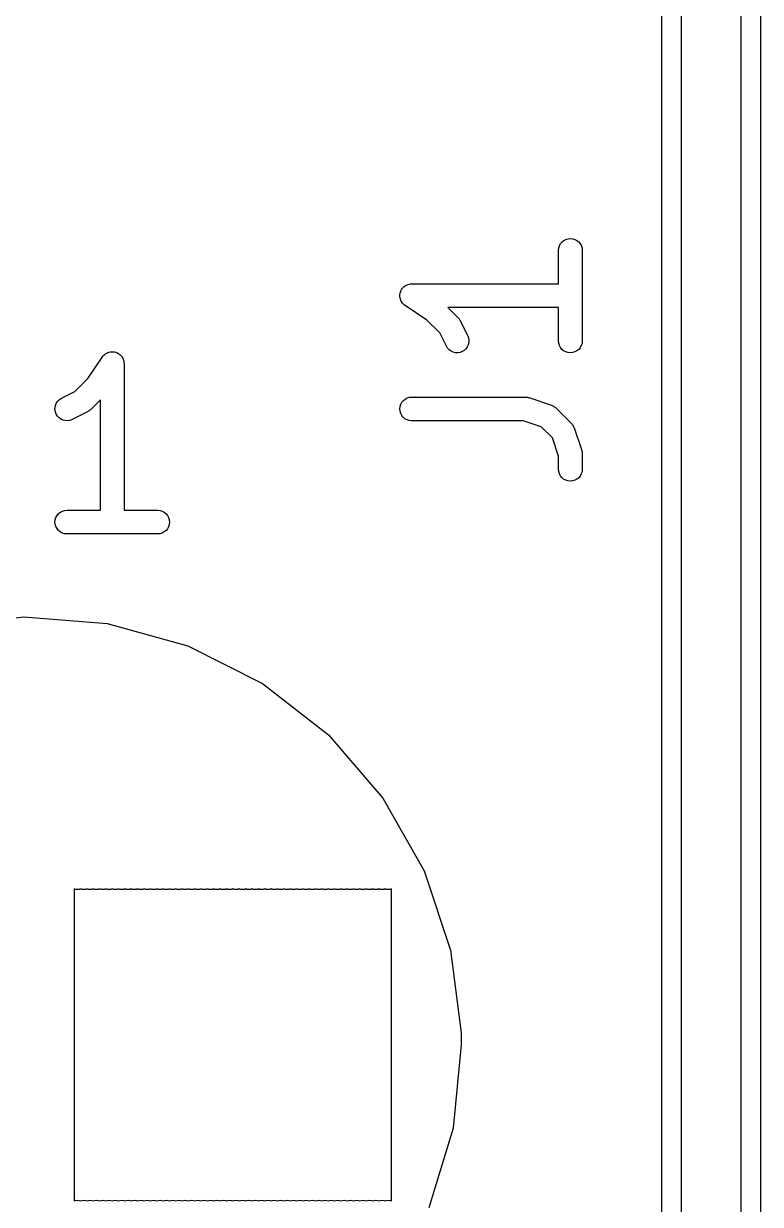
# Model space of a CAD drawing. Extents: x 107.4 to 137.1, y -83.6 to -60.4.
# Drawn here: x 125.65 to 130.29, y -77.21 to -69.76 of the extents above; entities that cross this region are included whole.
import ezdxf

# ---------------------------------------------------------------- set-up
doc = ezdxf.new("R2010")
doc.units = 0
doc.header["$MEASUREMENT"] = 0
doc.layers.add('BLACK', color=7, linetype='CONTINUOUS')

msp = doc.modelspace()

# ---------------------------------------------------------------- linework, layer by layer
at = {"layer": 'BLACK', "linetype": 'CONTINUOUS'}
for p, q in [((129.675, -83.212), (129.675, -60.4979)), ((129.795, -60.555), (129.795, -83.155)), ((130.175, -82.7121), (130.175, -60.998)), ((130.295, -61.055), (130.295, -82.655)), ((129.045, -71.1347), (129.056, -71.1256)), ((129.056, -71.1256), (129.069, -71.1188)), ((129.069, -71.1188), (129.083, -71.1147)), ((129.083, -71.1147), (129.098, -71.1133)), ((129.098, -71.1133), (129.112, -71.1149)), ((129.112, -71.1149), (129.126, -71.1192)), ((129.126, -71.1192), (129.139, -71.1262)), ((129.139, -71.1262), (129.151, -71.1355)), ((129.022, -71.1873), (129.024, -71.1727)), ((129.022, -71.1883), (129.022, -71.1873)), ((129.022, -71.399), (129.022, -71.1883)), ((129.024, -71.1727), (129.028, -71.1588)), ((129.028, -71.1588), (129.035, -71.146)), ((129.035, -71.146), (129.045, -71.1347)), ((129.151, -71.1355), (129.16, -71.1468)), ((129.16, -71.1468), (129.167, -71.1598)), ((129.167, -71.1598), (129.171, -71.1738)), ((129.171, -71.1738), (129.172, -71.1883)), ((129.172, -71.1883), (129.172, -71.7598)), ((128.035, -71.432), (128.04, -71.4264)), ((128.04, -71.4264), (128.045, -71.4208)), ((128.045, -71.4207), (128.05, -71.416)), ((128.045, -71.4208), (128.045, -71.4207)), ((128.045, -71.4208), (128.045, -71.4208)), ((128.05, -71.416), (128.056, -71.4116)), ((128.056, -71.4115), (128.063, -71.408)), ((128.056, -71.4116), (128.056, -71.4115)), ((128.056, -71.4116), (128.056, -71.4116)), ((128.063, -71.408), (128.069, -71.4047)), ((128.069, -71.4047), (128.076, -71.4026)), ((128.069, -71.4047), (128.069, -71.4047)), ((128.069, -71.4047), (128.069, -71.4047)), ((128.076, -71.4026), (128.083, -71.4005)), ((128.083, -71.4005), (128.09, -71.3997)), ((128.083, -71.4005), (128.083, -71.4005)), ((128.083, -71.4005), (128.083, -71.4005)), ((128.09, -71.3997), (128.097, -71.399)), ((128.097, -71.399), (129.022, -71.399)), ((128.022, -71.4734), (128.023, -71.4663)), ((128.022, -71.4735), (128.022, -71.4734)), ((128.023, -71.4811), (128.022, -71.4735)), ((128.022, -71.4735), (128.022, -71.4735)), ((128.023, -71.4663), (128.024, -71.459)), ((128.024, -71.488), (128.023, -71.4811)), ((128.024, -71.4588), (128.026, -71.4518)), ((128.024, -71.4589), (128.024, -71.4588)), ((128.024, -71.459), (128.024, -71.4589)), ((128.024, -71.4881), (128.024, -71.488)), ((128.024, -71.488), (128.024, -71.488)), ((128.026, -71.4953), (128.024, -71.4881)), ((128.026, -71.4518), (128.028, -71.445)), ((128.028, -71.502), (128.026, -71.4953)), ((128.028, -71.4449), (128.032, -71.4383)), ((128.028, -71.445), (128.028, -71.4449)), ((128.028, -71.4449), (128.028, -71.4449)), ((128.028, -71.5021), (128.028, -71.502)), ((128.031, -71.5083), (128.028, -71.5021)), ((128.028, -71.5021), (128.028, -71.5021)), ((128.032, -71.4383), (128.035, -71.4321)), ((128.035, -71.4321), (128.035, -71.432)), ((128.035, -71.4321), (128.035, -71.4321)), ((128.035, -71.515), (128.031, -71.5083)), ((128.035, -71.5151), (128.035, -71.515)), ((128.039, -71.5208), (128.035, -71.5151)), ((128.035, -71.5151), (128.035, -71.5151)), ((128.044, -71.5264), (128.039, -71.5208)), ((128.044, -71.5265), (128.044, -71.5264)), ((128.049, -71.5312), (128.044, -71.5265)), ((128.044, -71.5265), (128.044, -71.5265)), ((128.055, -71.5359), (128.049, -71.5312)), ((128.056, -71.5365), (128.055, -71.5359)), ((128.055, -71.5359), (128.055, -71.5359)), ((128.055, -71.5359), (128.055, -71.5359)), ((128.055, -71.5359), (128.055, -71.5359)), ((128.192, -71.6276), (128.056, -71.5365)), ((129.022, -71.549), (128.326, -71.549)), ((128.326, -71.549), (128.389, -71.6115)), ((129.022, -71.7598), (129.022, -71.549)), ((128.274, -71.709), (128.192, -71.6276)), ((128.389, -71.6115), (128.389, -71.6122)), ((128.389, -71.6122), (128.392, -71.6155)), ((128.392, -71.6155), (128.395, -71.6186)), ((128.395, -71.6186), (128.396, -71.6212)), ((128.396, -71.6212), (128.398, -71.6237)), ((128.398, -71.6237), (128.4, -71.6274)), ((128.4, -71.6274), (128.403, -71.631)), ((128.403, -71.631), (128.45, -71.7262)), ((128.316, -71.7933), (128.274, -71.709)), ((128.45, -71.7262), (128.451, -71.7272)), ((128.324, -71.8057), (128.316, -71.7933)), ((128.448, -71.7975), (128.439, -71.8094)), ((128.454, -71.7842), (128.448, -71.7975)), ((128.451, -71.7272), (128.456, -71.7409)), ((128.457, -71.77), (128.454, -71.7842)), ((128.456, -71.7409), (128.458, -71.7554)), ((128.458, -71.7554), (128.457, -71.77)), ((129.024, -71.7743), (129.022, -71.7598)), ((129.028, -71.7883), (129.024, -71.7743)), ((129.035, -71.8013), (129.028, -71.7883)), ((129.166, -71.7893), (129.159, -71.8021)), ((129.171, -71.7754), (129.166, -71.7893)), ((129.172, -71.7608), (129.171, -71.7754)), ((129.172, -71.7598), (129.172, -71.7608)), ((126.056, -71.9975), (126.148, -71.8608)), ((126.148, -71.8599), (126.153, -71.8545)), ((126.148, -71.86), (126.148, -71.8599)), ((126.148, -71.8608), (126.148, -71.86)), ((126.148, -71.86), (126.148, -71.86)), ((126.148, -71.86), (126.148, -71.86)), ((126.153, -71.8545), (126.158, -71.8488)), ((126.158, -71.8487), (126.163, -71.8442)), ((126.158, -71.8488), (126.158, -71.8487)), ((126.158, -71.8488), (126.158, -71.8488)), ((126.163, -71.8442), (126.169, -71.8396)), ((126.169, -71.8396), (126.176, -71.8361)), ((126.169, -71.8396), (126.169, -71.8396)), ((126.169, -71.8396), (126.169, -71.8396)), ((126.176, -71.8361), (126.182, -71.8328)), ((126.182, -71.8328), (126.189, -71.8308)), ((126.182, -71.8328), (126.182, -71.8328)), ((126.182, -71.8328), (126.182, -71.8328)), ((126.189, -71.8308), (126.196, -71.8287)), ((126.196, -71.8287), (126.203, -71.8281)), ((126.196, -71.8287), (126.196, -71.8287)), ((126.196, -71.8287), (126.196, -71.8287)), ((126.203, -71.8281), (126.211, -71.8274)), ((126.211, -71.8274), (126.211, -71.8274)), ((126.211, -71.8274), (126.218, -71.8281)), ((126.211, -71.8274), (126.211, -71.8274)), ((126.218, -71.8281), (126.225, -71.8289)), ((126.225, -71.8289), (126.225, -71.8289)), ((126.225, -71.8289), (126.225, -71.8289)), ((126.225, -71.8289), (126.232, -71.8311)), ((126.232, -71.8311), (126.239, -71.8332)), ((126.239, -71.8332), (126.239, -71.8333)), ((126.239, -71.8333), (126.239, -71.8333)), ((126.239, -71.8333), (126.245, -71.8366)), ((126.245, -71.8366), (126.252, -71.8402)), ((126.252, -71.8402), (126.252, -71.8402)), ((126.252, -71.8402), (126.252, -71.8403)), ((126.252, -71.8403), (126.257, -71.8446)), ((126.257, -71.8446), (126.263, -71.8495)), ((126.263, -71.8495), (126.263, -71.8496)), ((126.263, -71.8496), (126.263, -71.8496)), ((126.263, -71.8496), (126.268, -71.8552)), ((126.268, -71.8552), (126.272, -71.8609)), ((126.272, -71.8609), (126.272, -71.8609)), ((126.272, -71.8609), (126.273, -71.861)), ((126.273, -71.861), (126.276, -71.8673)), ((126.276, -71.8673), (126.279, -71.8738)), ((126.279, -71.8738), (126.279, -71.8739)), ((126.279, -71.8739), (126.279, -71.8739)), ((126.279, -71.8739), (126.281, -71.8804)), ((128.334, -71.8163), (128.324, -71.8057)), ((128.346, -71.8248), (128.334, -71.8163)), ((128.359, -71.8308), (128.346, -71.8248)), ((128.373, -71.8341), (128.359, -71.8308)), ((128.388, -71.8346), (128.373, -71.8341)), ((128.402, -71.8322), (128.388, -71.8346)), ((128.416, -71.8271), (128.402, -71.8322)), ((128.429, -71.8194), (128.416, -71.8271)), ((128.439, -71.8094), (128.429, -71.8194)), ((129.044, -71.8126), (129.035, -71.8013)), ((129.055, -71.8219), (129.044, -71.8126)), ((129.068, -71.8289), (129.055, -71.8219)), ((129.082, -71.8332), (129.068, -71.8289)), ((129.097, -71.8348), (129.082, -71.8332)), ((129.111, -71.8334), (129.097, -71.8348)), ((129.125, -71.8293), (129.111, -71.8334)), ((129.138, -71.8225), (129.125, -71.8293)), ((129.15, -71.8133), (129.138, -71.8225)), ((129.159, -71.8021), (129.15, -71.8133)), ((126.281, -71.8804), (126.284, -71.8878)), ((126.284, -71.8878), (126.284, -71.8879)), ((126.284, -71.8879), (126.284, -71.8879)), ((126.284, -71.8879), (126.284, -71.8952)), ((126.284, -71.8952), (126.285, -71.9024)), ((126.285, -71.9024), (126.285, -72.8274)), ((125.975, -72.0788), (126.056, -71.9975)), ((125.891, -72.121), (125.975, -72.0788)), ((125.85, -72.1784), (125.853, -72.1641)), ((125.853, -72.1641), (125.859, -72.1508)), ((125.859, -72.1508), (125.868, -72.1389)), ((125.868, -72.1389), (125.878, -72.1288)), ((125.878, -72.1288), (125.891, -72.121)), ((126.135, -72.1311), (126.073, -72.1935)), ((126.135, -72.8274), (126.135, -72.1311)), ((128.024, -72.1733), (128.028, -72.1593)), ((128.028, -72.1593), (128.035, -72.1464)), ((128.035, -72.1464), (128.045, -72.1351)), ((128.045, -72.1351), (128.056, -72.1259)), ((128.056, -72.1259), (128.069, -72.119)), ((128.069, -72.119), (128.083, -72.1148)), ((128.083, -72.1148), (128.097, -72.1133)), ((128.097, -72.1133), (128.812, -72.1133)), ((128.812, -72.1133), (128.813, -72.1133)), ((128.813, -72.1133), (128.817, -72.1138)), ((128.817, -72.1138), (128.821, -72.1139)), ((128.821, -72.1139), (128.824, -72.1146)), ((128.824, -72.1146), (128.827, -72.115)), ((128.827, -72.115), (128.831, -72.1162)), ((128.831, -72.1162), (128.835, -72.1172)), ((128.835, -72.1172), (128.978, -72.1648)), ((128.978, -72.1648), (128.979, -72.1651)), ((128.979, -72.1651), (128.981, -72.1661)), ((128.981, -72.1661), (128.983, -72.1667)), ((128.983, -72.1667), (128.988, -72.1691)), ((128.988, -72.1691), (128.993, -72.1713)), ((128.993, -72.1713), (128.994, -72.1726)), ((128.994, -72.1726), (128.996, -72.1736)), ((125.849, -72.193), (125.85, -72.1784)), ((125.852, -72.2075), (125.849, -72.193)), ((125.857, -72.2212), (125.852, -72.2075)), ((125.865, -72.2336), (125.857, -72.2212)), ((125.875, -72.2443), (125.865, -72.2336)), ((125.887, -72.2529), (125.875, -72.2443)), ((126.053, -72.2076), (125.958, -72.2552)), ((126.057, -72.2053), (126.053, -72.2076)), ((126.06, -72.2034), (126.057, -72.2053)), ((126.063, -72.2014), (126.06, -72.2034)), ((126.065, -72.1998), (126.063, -72.2014)), ((126.069, -72.1969), (126.065, -72.1998)), ((126.072, -72.1942), (126.069, -72.1969)), ((126.073, -72.1935), (126.072, -72.1942)), ((128.022, -72.1878), (128.024, -72.1733)), ((128.024, -72.2024), (128.022, -72.1878)), ((128.028, -72.2164), (128.024, -72.2024)), ((128.035, -72.2294), (128.028, -72.2164)), ((128.044, -72.2408), (128.035, -72.2294)), ((128.055, -72.2502), (128.044, -72.2408)), ((128.996, -72.1736), (129, -72.1769)), ((129, -72.1769), (129.004, -72.1799)), ((129.004, -72.1799), (129.006, -72.1815)), ((129.006, -72.1815), (129.008, -72.1829)), ((129.008, -72.1829), (129.103, -72.2782)), ((125.9, -72.259), (125.887, -72.2529)), ((125.914, -72.2624), (125.9, -72.259)), ((125.929, -72.263), (125.914, -72.2624)), ((125.943, -72.2607), (125.929, -72.263)), ((125.957, -72.2556), (125.943, -72.2607)), ((125.958, -72.2552), (125.957, -72.2556)), ((128.068, -72.2573), (128.055, -72.2502)), ((128.082, -72.2617), (128.068, -72.2573)), ((128.096, -72.2633), (128.082, -72.2617)), ((128.097, -72.2633), (128.096, -72.2633)), ((128.799, -72.2633), (128.097, -72.2633)), ((128.914, -72.3015), (128.799, -72.2633)), ((128.984, -72.3717), (128.914, -72.3015)), ((129.103, -72.2782), (129.104, -72.2789)), ((129.104, -72.2789), (129.105, -72.2806)), ((129.105, -72.2806), (129.107, -72.2821)), ((129.107, -72.2821), (129.109, -72.2863)), ((129.109, -72.2863), (129.113, -72.2903)), ((129.113, -72.2903), (129.114, -72.2923)), ((129.114, -72.2923), (129.115, -72.2941)), ((129.115, -72.2941), (129.117, -72.2988)), ((129.117, -72.2988), (129.119, -72.3033)), ((129.119, -72.3033), (129.12, -72.3055)), ((129.12, -72.3055), (129.121, -72.3075)), ((129.121, -72.3075), (129.169, -72.4503)), ((129.022, -72.4862), (128.984, -72.3717)), ((129.169, -72.4503), (129.169, -72.4513)), ((129.169, -72.4513), (129.17, -72.4554)), ((129.17, -72.4554), (129.171, -72.4595)), ((129.171, -72.4595), (129.171, -72.4626)), ((129.171, -72.4626), (129.172, -72.4656)), ((129.172, -72.4656), (129.172, -72.4698)), ((129.172, -72.4698), (129.172, -72.474)), ((129.022, -72.5693), (129.022, -72.4862)), ((129.172, -72.474), (129.172, -72.5693)), ((129.024, -72.5839), (129.022, -72.5693)), ((129.028, -72.5979), (129.024, -72.5839)), ((129.035, -72.6108), (129.028, -72.5979)), ((129.044, -72.6221), (129.035, -72.6108)), ((129.159, -72.6117), (129.15, -72.6229)), ((129.166, -72.5988), (129.159, -72.6117)), ((129.171, -72.5849), (129.166, -72.5988)), ((129.172, -72.5703), (129.171, -72.5849)), ((129.172, -72.5693), (129.172, -72.5703)), ((129.055, -72.6315), (129.044, -72.6221)), ((129.068, -72.6384), (129.055, -72.6315)), ((129.082, -72.6428), (129.068, -72.6384)), ((129.097, -72.6443), (129.082, -72.6428)), ((129.111, -72.643), (129.097, -72.6443)), ((129.125, -72.6388), (129.111, -72.643)), ((129.138, -72.632), (129.125, -72.6388)), ((129.15, -72.6229), (129.138, -72.632)), ((125.871, -72.8492), (125.883, -72.8399)), ((125.883, -72.8399), (125.896, -72.833)), ((125.896, -72.833), (125.91, -72.8288)), ((125.91, -72.8288), (125.924, -72.8274)), ((125.924, -72.8274), (126.135, -72.8274)), ((126.285, -72.8274), (126.496, -72.8274)), ((126.496, -72.8274), (126.497, -72.8274)), ((126.497, -72.8274), (126.511, -72.829)), ((126.511, -72.829), (126.525, -72.8334)), ((126.525, -72.8334), (126.538, -72.8405)), ((126.538, -72.8405), (126.549, -72.8499)), ((125.849, -72.9019), (125.851, -72.8873)), ((125.851, -72.9164), (125.849, -72.9019)), ((125.851, -72.8873), (125.855, -72.8733)), ((125.855, -72.9305), (125.851, -72.9164)), ((125.855, -72.8733), (125.862, -72.8604)), ((125.862, -72.8604), (125.871, -72.8492)), ((126.549, -72.8499), (126.558, -72.8613)), ((126.558, -72.8613), (126.565, -72.8743)), ((126.565, -72.8743), (126.569, -72.8883)), ((126.569, -72.9175), (126.565, -72.9314)), ((126.569, -72.8883), (126.571, -72.9029)), ((126.571, -72.9029), (126.569, -72.9175)), ((125.862, -72.9434), (125.855, -72.9305)), ((125.871, -72.9549), (125.862, -72.9434)), ((125.882, -72.9643), (125.871, -72.9549)), ((125.895, -72.9713), (125.882, -72.9643)), ((125.909, -72.9757), (125.895, -72.9713)), ((125.923, -72.9774), (125.909, -72.9757)), ((125.924, -72.9774), (125.923, -72.9774)), ((126.496, -72.9774), (125.924, -72.9774)), ((126.51, -72.976), (126.496, -72.9774)), ((126.524, -72.9717), (126.51, -72.976)), ((126.537, -72.9648), (126.524, -72.9717)), ((126.549, -72.9556), (126.537, -72.9648)), ((126.558, -72.9443), (126.549, -72.9556)), ((126.565, -72.9314), (126.558, -72.9443)), ((125.13, -73.563), (125.653, -73.5006)), ((125.653, -73.5006), (126.179, -73.541)), ((126.179, -73.541), (126.686, -73.6827)), ((126.686, -73.6827), (127.157, -73.9203)), ((127.157, -73.9203), (127.572, -74.2447)), ((127.572, -74.2447), (127.916, -74.6436)), ((127.916, -74.6436), (128.177, -75.1018)), ((128.177, -75.1018), (128.343, -75.6018)), ((125.978, -75.2191), (125.97, -75.2166)), ((125.97, -75.2166), (125.97, -77.1834)), ((125.99, -75.2203), (125.978, -75.2191)), ((126.002, -75.2191), (125.99, -75.2203)), ((126.01, -75.2166), (126.002, -75.2191)), ((126.018, -75.2191), (126.01, -75.2166)), ((126.03, -75.2203), (126.018, -75.2191)), ((126.042, -75.2191), (126.03, -75.2203)), ((126.05, -75.2166), (126.042, -75.2191)), ((126.058, -75.2191), (126.05, -75.2166)), ((126.07, -75.2203), (126.058, -75.2191)), ((126.082, -75.2191), (126.07, -75.2203)), ((126.09, -75.2166), (126.082, -75.2191)), ((126.098, -75.2191), (126.09, -75.2166)), ((126.11, -75.2203), (126.098, -75.2191)), ((126.122, -75.2191), (126.11, -75.2203)), ((126.13, -75.2166), (126.122, -75.2191)), ((126.138, -75.2191), (126.13, -75.2166)), ((126.15, -75.2203), (126.138, -75.2191)), ((126.162, -75.2191), (126.15, -75.2203)), ((126.17, -75.2166), (126.162, -75.2191)), ((126.178, -75.2191), (126.17, -75.2166)), ((126.19, -75.2203), (126.178, -75.2191)), ((126.202, -75.2191), (126.19, -75.2203)), ((126.21, -75.2166), (126.202, -75.2191)), ((126.218, -75.2191), (126.21, -75.2166)), ((126.23, -75.2203), (126.218, -75.2191)), ((126.242, -75.2191), (126.23, -75.2203)), ((126.25, -75.2166), (126.242, -75.2191)), ((126.258, -75.2191), (126.25, -75.2166)), ((126.27, -75.2203), (126.258, -75.2191)), ((126.282, -75.2191), (126.27, -75.2203)), ((126.29, -75.2166), (126.282, -75.2191)), ((126.298, -75.2191), (126.29, -75.2166)), ((126.31, -75.2203), (126.298, -75.2191)), ((126.322, -75.2191), (126.31, -75.2203)), ((126.33, -75.2166), (126.322, -75.2191)), ((126.338, -75.2191), (126.33, -75.2166)), ((126.35, -75.2203), (126.338, -75.2191)), ((126.362, -75.2191), (126.35, -75.2203)), ((126.37, -75.2166), (126.362, -75.2191)), ((126.378, -75.2191), (126.37, -75.2166)), ((126.39, -75.2203), (126.378, -75.2191)), ((126.402, -75.2191), (126.39, -75.2203)), ((126.411, -75.2165), (126.402, -75.2191)), ((126.419, -75.2191), (126.411, -75.2165)), ((126.431, -75.2203), (126.419, -75.2191)), ((126.443, -75.2191), (126.431, -75.2203)), ((126.451, -75.2166), (126.443, -75.2191)), ((126.459, -75.2191), (126.451, -75.2166)), ((126.471, -75.2203), (126.459, -75.2191)), ((126.483, -75.2191), (126.471, -75.2203)), ((126.491, -75.2166), (126.483, -75.2191)), ((126.499, -75.2191), (126.491, -75.2166)), ((126.511, -75.2203), (126.499, -75.2191)), ((126.523, -75.2191), (126.511, -75.2203)), ((126.531, -75.2166), (126.523, -75.2191)), ((126.539, -75.2191), (126.531, -75.2166)), ((126.551, -75.2203), (126.539, -75.2191)), ((126.563, -75.2191), (126.551, -75.2203)), ((126.571, -75.2166), (126.563, -75.2191)), ((126.579, -75.2191), (126.571, -75.2166)), ((126.591, -75.2203), (126.579, -75.2191)), ((126.603, -75.2191), (126.591, -75.2203)), ((126.611, -75.2166), (126.603, -75.2191)), ((126.619, -75.2191), (126.611, -75.2166)), ((126.631, -75.2203), (126.619, -75.2191)), ((126.643, -75.2191), (126.631, -75.2203)), ((126.651, -75.2166), (126.643, -75.2191)), ((126.659, -75.2191), (126.651, -75.2166)), ((126.671, -75.2203), (126.659, -75.2191)), ((126.683, -75.2191), (126.671, -75.2203)), ((126.691, -75.2166), (126.683, -75.2191)), ((126.699, -75.2191), (126.691, -75.2166)), ((126.711, -75.2203), (126.699, -75.2191)), ((126.723, -75.2191), (126.711, -75.2203)), ((126.731, -75.2166), (126.723, -75.2191)), ((126.739, -75.2191), (126.731, -75.2166)), ((126.751, -75.2203), (126.739, -75.2191)), ((126.763, -75.2191), (126.751, -75.2203)), ((126.771, -75.2166), (126.763, -75.2191)), ((126.779, -75.2191), (126.771, -75.2166)), ((126.791, -75.2203), (126.779, -75.2191)), ((126.803, -75.2191), (126.791, -75.2203)), ((126.811, -75.2166), (126.803, -75.2191)), ((126.819, -75.2191), (126.811, -75.2166)), ((126.831, -75.2203), (126.819, -75.2191)), ((126.843, -75.2191), (126.831, -75.2203)), ((126.851, -75.2166), (126.843, -75.2191)), ((126.859, -75.2191), (126.851, -75.2166)), ((126.871, -75.2203), (126.859, -75.2191)), ((126.883, -75.2191), (126.871, -75.2203)), ((126.891, -75.2166), (126.883, -75.2191)), ((126.899, -75.2191), (126.891, -75.2166)), ((126.911, -75.2203), (126.899, -75.2191)), ((126.923, -75.2191), (126.911, -75.2203)), ((126.931, -75.2166), (126.923, -75.2191)), ((126.939, -75.2191), (126.931, -75.2166)), ((126.951, -75.2203), (126.939, -75.2191)), ((126.963, -75.2191), (126.951, -75.2203)), ((126.971, -75.2166), (126.963, -75.2191)), ((126.979, -75.2191), (126.971, -75.2166)), ((126.991, -75.2203), (126.979, -75.2191)), ((127.003, -75.2191), (126.991, -75.2203)), ((127.011, -75.2166), (127.003, -75.2191)), ((127.019, -75.2191), (127.011, -75.2166)), ((127.031, -75.2203), (127.019, -75.2191)), ((127.043, -75.2191), (127.031, -75.2203)), ((127.051, -75.2166), (127.043, -75.2191)), ((127.059, -75.2191), (127.051, -75.2166)), ((127.071, -75.2203), (127.059, -75.2191)), ((127.083, -75.2191), (127.071, -75.2203)), ((127.091, -75.2166), (127.083, -75.2191)), ((127.099, -75.2191), (127.091, -75.2166)), ((127.111, -75.2203), (127.099, -75.2191)), ((127.123, -75.2191), (127.111, -75.2203)), ((127.131, -75.2166), (127.123, -75.2191)), ((127.139, -75.2191), (127.131, -75.2166)), ((127.151, -75.2203), (127.139, -75.2191)), ((127.163, -75.2191), (127.151, -75.2203)), ((127.171, -75.2166), (127.163, -75.2191)), ((127.179, -75.2191), (127.171, -75.2166)), ((127.191, -75.2203), (127.179, -75.2191)), ((127.203, -75.2191), (127.191, -75.2203)), ((127.211, -75.2166), (127.203, -75.2191)), ((127.219, -75.2191), (127.211, -75.2166)), ((127.231, -75.2203), (127.219, -75.2191)), ((127.243, -75.2191), (127.231, -75.2203)), ((127.251, -75.2166), (127.243, -75.2191)), ((127.259, -75.2191), (127.251, -75.2166)), ((127.271, -75.2203), (127.259, -75.2191)), ((127.283, -75.2191), (127.271, -75.2203)), ((127.291, -75.2166), (127.283, -75.2191)), ((127.299, -75.2191), (127.291, -75.2166)), ((127.311, -75.2203), (127.299, -75.2191)), ((127.323, -75.2191), (127.311, -75.2203)), ((127.331, -75.2166), (127.323, -75.2191)), ((127.339, -75.2191), (127.331, -75.2166)), ((127.351, -75.2203), (127.339, -75.2191)), ((127.363, -75.2191), (127.351, -75.2203)), ((127.371, -75.2166), (127.363, -75.2191)), ((127.379, -75.2191), (127.371, -75.2166)), ((127.391, -75.2203), (127.379, -75.2191)), ((127.403, -75.2191), (127.391, -75.2203)), ((127.411, -75.2166), (127.403, -75.2191)), ((127.419, -75.2191), (127.411, -75.2166)), ((127.431, -75.2203), (127.419, -75.2191)), ((127.443, -75.2191), (127.431, -75.2203)), ((127.451, -75.2166), (127.443, -75.2191)), ((127.459, -75.2191), (127.451, -75.2166)), ((127.471, -75.2203), (127.459, -75.2191)), ((127.483, -75.2191), (127.471, -75.2203)), ((127.491, -75.2166), (127.483, -75.2191)), ((127.499, -75.2191), (127.491, -75.2166)), ((127.511, -75.2203), (127.499, -75.2191)), ((127.523, -75.2191), (127.511, -75.2203)), ((127.531, -75.2166), (127.523, -75.2191)), ((127.539, -75.2191), (127.531, -75.2166)), ((127.551, -75.2203), (127.539, -75.2191)), ((127.563, -75.2191), (127.551, -75.2203)), ((127.571, -75.2166), (127.563, -75.2191)), ((127.579, -75.2191), (127.571, -75.2166)), ((127.591, -75.2203), (127.579, -75.2191)), ((127.603, -75.2191), (127.591, -75.2203)), ((127.611, -75.2166), (127.603, -75.2191)), ((127.619, -75.2191), (127.611, -75.2166)), ((127.631, -75.2203), (127.619, -75.2191)), ((127.643, -75.2191), (127.631, -75.2203)), ((127.651, -75.2166), (127.643, -75.2191)), ((127.659, -75.2191), (127.651, -75.2166)), ((127.671, -75.2203), (127.659, -75.2191)), ((127.683, -75.2191), (127.671, -75.2203)), ((127.691, -75.2166), (127.683, -75.2191)), ((127.699, -75.2191), (127.691, -75.2166)), ((127.711, -75.2203), (127.699, -75.2191)), ((127.723, -75.2191), (127.711, -75.2203)), ((127.731, -75.2166), (127.723, -75.2191)), ((127.739, -75.2191), (127.731, -75.2166)), ((127.751, -75.2203), (127.739, -75.2191)), ((127.763, -75.2191), (127.751, -75.2203)), ((127.771, -75.2166), (127.763, -75.2191)), ((127.779, -75.2191), (127.771, -75.2166)), ((127.791, -75.2203), (127.779, -75.2191)), ((127.803, -75.2191), (127.791, -75.2203)), ((127.811, -75.2166), (127.803, -75.2191)), ((127.819, -75.2191), (127.811, -75.2166)), ((127.831, -75.2203), (127.819, -75.2191)), ((127.843, -75.2191), (127.831, -75.2203)), ((127.851, -75.2166), (127.843, -75.2191)), ((127.859, -75.2191), (127.851, -75.2166)), ((127.871, -75.2203), (127.859, -75.2191)), ((127.883, -75.2191), (127.871, -75.2203)), ((127.891, -75.2166), (127.883, -75.2191)), ((127.899, -75.2191), (127.891, -75.2166)), ((127.911, -75.2203), (127.899, -75.2191)), ((127.923, -75.2191), (127.911, -75.2203)), ((127.931, -75.2166), (127.923, -75.2191)), ((127.939, -75.2191), (127.931, -75.2166)), ((127.951, -75.2203), (127.939, -75.2191)), ((127.963, -75.2191), (127.951, -75.2203)), ((127.971, -75.2166), (127.963, -75.2191)), ((127.971, -77.1834), (127.971, -75.2166)), ((128.343, -75.6018), (128.409, -76.1246)), ((128.409, -76.1246), (128.41, -76.2)), ((128.41, -76.2), (128.359, -76.7244)), ((128.359, -76.7244), (128.206, -77.2289)), ((125.97, -77.1834), (125.978, -77.1809)), ((125.978, -77.1809), (125.99, -77.1797)), ((125.99, -77.1797), (126.002, -77.1809)), ((126.002, -77.1809), (126.01, -77.1834)), ((126.01, -77.1834), (126.018, -77.1809)), ((126.018, -77.1809), (126.03, -77.1797)), ((126.03, -77.1797), (126.042, -77.1809)), ((126.042, -77.1809), (126.05, -77.1834)), ((126.05, -77.1834), (126.058, -77.1809)), ((126.058, -77.1809), (126.07, -77.1797)), ((126.07, -77.1797), (126.082, -77.1809)), ((126.082, -77.1809), (126.09, -77.1834)), ((126.09, -77.1834), (126.098, -77.1809)), ((126.098, -77.1809), (126.11, -77.1797)), ((126.11, -77.1797), (126.122, -77.1809)), ((126.122, -77.1809), (126.13, -77.1834)), ((126.13, -77.1834), (126.138, -77.1809)), ((126.138, -77.1809), (126.15, -77.1797)), ((126.15, -77.1797), (126.162, -77.1809)), ((126.162, -77.1809), (126.17, -77.1834)), ((126.17, -77.1834), (126.178, -77.1809)), ((126.178, -77.1809), (126.19, -77.1797)), ((126.19, -77.1797), (126.202, -77.1809)), ((126.202, -77.1809), (126.21, -77.1834)), ((126.21, -77.1834), (126.218, -77.1809)), ((126.218, -77.1809), (126.23, -77.1797)), ((126.23, -77.1797), (126.242, -77.1809)), ((126.242, -77.1809), (126.25, -77.1834)), ((126.25, -77.1834), (126.258, -77.1809)), ((126.258, -77.1809), (126.27, -77.1797)), ((126.27, -77.1797), (126.282, -77.1809)), ((126.282, -77.1809), (126.29, -77.1834)), ((126.29, -77.1834), (126.298, -77.1809)), ((126.298, -77.1809), (126.31, -77.1797)), ((126.31, -77.1797), (126.322, -77.1809)), ((126.322, -77.1809), (126.33, -77.1834)), ((126.33, -77.1834), (126.338, -77.1809)), ((126.338, -77.1809), (126.35, -77.1797)), ((126.35, -77.1797), (126.362, -77.1809)), ((126.362, -77.1809), (126.37, -77.1834)), ((126.37, -77.1834), (126.378, -77.1809)), ((126.378, -77.1809), (126.39, -77.1797)), ((126.39, -77.1797), (126.402, -77.1809)), ((126.402, -77.1809), (126.41, -77.1835)), ((126.41, -77.1835), (126.419, -77.1809)), ((126.419, -77.1809), (126.431, -77.1797)), ((126.431, -77.1797), (126.443, -77.1809)), ((126.443, -77.1809), (126.451, -77.1834)), ((126.451, -77.1834), (126.459, -77.1809)), ((126.459, -77.1809), (126.471, -77.1797)), ((126.471, -77.1797), (126.483, -77.1809)), ((126.483, -77.1809), (126.491, -77.1834)), ((126.491, -77.1834), (126.499, -77.1809)), ((126.499, -77.1809), (126.511, -77.1797)), ((126.511, -77.1797), (126.523, -77.1809)), ((126.523, -77.1809), (126.531, -77.1834)), ((126.531, -77.1834), (126.539, -77.1809)), ((126.539, -77.1809), (126.551, -77.1797)), ((126.551, -77.1797), (126.563, -77.1809)), ((126.563, -77.1809), (126.571, -77.1834)), ((126.571, -77.1834), (126.579, -77.1809)), ((126.579, -77.1809), (126.591, -77.1797)), ((126.591, -77.1797), (126.603, -77.1809)), ((126.603, -77.1809), (126.611, -77.1834)), ((126.611, -77.1834), (126.619, -77.1809)), ((126.619, -77.1809), (126.631, -77.1797)), ((126.631, -77.1797), (126.643, -77.1809)), ((126.643, -77.1809), (126.651, -77.1834)), ((126.651, -77.1834), (126.659, -77.1809)), ((126.659, -77.1809), (126.671, -77.1797)), ((126.671, -77.1797), (126.683, -77.1809)), ((126.683, -77.1809), (126.691, -77.1834)), ((126.691, -77.1834), (126.699, -77.1809)), ((126.699, -77.1809), (126.711, -77.1797)), ((126.711, -77.1797), (126.723, -77.1809)), ((126.723, -77.1809), (126.731, -77.1834)), ((126.731, -77.1834), (126.739, -77.1809)), ((126.739, -77.1809), (126.751, -77.1797)), ((126.751, -77.1797), (126.763, -77.1809)), ((126.763, -77.1809), (126.771, -77.1834)), ((126.771, -77.1834), (126.779, -77.1809)), ((126.779, -77.1809), (126.791, -77.1797)), ((126.791, -77.1797), (126.803, -77.1809)), ((126.803, -77.1809), (126.811, -77.1834)), ((126.811, -77.1834), (126.819, -77.1809)), ((126.819, -77.1809), (126.831, -77.1797)), ((126.831, -77.1797), (126.843, -77.1809)), ((126.843, -77.1809), (126.851, -77.1834)), ((126.851, -77.1834), (126.859, -77.1809)), ((126.859, -77.1809), (126.871, -77.1797)), ((126.871, -77.1797), (126.883, -77.1809)), ((126.883, -77.1809), (126.891, -77.1834)), ((126.891, -77.1834), (126.899, -77.1809)), ((126.899, -77.1809), (126.911, -77.1797)), ((126.911, -77.1797), (126.923, -77.1809)), ((126.923, -77.1809), (126.931, -77.1834)), ((126.931, -77.1834), (126.939, -77.1809)), ((126.939, -77.1809), (126.951, -77.1797)), ((126.951, -77.1797), (126.963, -77.1809)), ((126.963, -77.1809), (126.971, -77.1834)), ((126.971, -77.1834), (126.979, -77.1809)), ((126.979, -77.1809), (126.991, -77.1797)), ((126.991, -77.1797), (127.003, -77.1809)), ((127.003, -77.1809), (127.011, -77.1834)), ((127.011, -77.1834), (127.019, -77.1809)), ((127.019, -77.1809), (127.031, -77.1797)), ((127.031, -77.1797), (127.043, -77.1809)), ((127.043, -77.1809), (127.051, -77.1834)), ((127.051, -77.1834), (127.059, -77.1809)), ((127.059, -77.1809), (127.071, -77.1797)), ((127.071, -77.1797), (127.083, -77.1809)), ((127.083, -77.1809), (127.091, -77.1834)), ((127.091, -77.1834), (127.099, -77.1809)), ((127.099, -77.1809), (127.111, -77.1797)), ((127.111, -77.1797), (127.123, -77.1809)), ((127.123, -77.1809), (127.131, -77.1834)), ((127.131, -77.1834), (127.139, -77.1809)), ((127.139, -77.1809), (127.151, -77.1797)), ((127.151, -77.1797), (127.163, -77.1809)), ((127.163, -77.1809), (127.171, -77.1834)), ((127.171, -77.1834), (127.179, -77.1809)), ((127.179, -77.1809), (127.191, -77.1797)), ((127.191, -77.1797), (127.203, -77.1809)), ((127.203, -77.1809), (127.211, -77.1834)), ((127.211, -77.1834), (127.219, -77.1809)), ((127.219, -77.1809), (127.231, -77.1797)), ((127.231, -77.1797), (127.243, -77.1809)), ((127.243, -77.1809), (127.251, -77.1834)), ((127.251, -77.1834), (127.259, -77.1809)), ((127.259, -77.1809), (127.271, -77.1797)), ((127.271, -77.1797), (127.283, -77.1809)), ((127.283, -77.1809), (127.291, -77.1834)), ((127.291, -77.1834), (127.299, -77.1809)), ((127.299, -77.1809), (127.311, -77.1797)), ((127.311, -77.1797), (127.323, -77.1809)), ((127.323, -77.1809), (127.331, -77.1834)), ((127.331, -77.1834), (127.339, -77.1809)), ((127.339, -77.1809), (127.351, -77.1797)), ((127.351, -77.1797), (127.363, -77.1809)), ((127.363, -77.1809), (127.371, -77.1834)), ((127.371, -77.1834), (127.379, -77.1809)), ((127.379, -77.1809), (127.391, -77.1797)), ((127.391, -77.1797), (127.403, -77.1809)), ((127.403, -77.1809), (127.411, -77.1834)), ((127.411, -77.1834), (127.419, -77.1809)), ((127.419, -77.1809), (127.431, -77.1797)), ((127.431, -77.1797), (127.443, -77.1809)), ((127.443, -77.1809), (127.451, -77.1834)), ((127.451, -77.1834), (127.459, -77.1809)), ((127.459, -77.1809), (127.471, -77.1797)), ((127.471, -77.1797), (127.483, -77.1809)), ((127.483, -77.1809), (127.491, -77.1834)), ((127.491, -77.1834), (127.499, -77.1809)), ((127.499, -77.1809), (127.511, -77.1797)), ((127.511, -77.1797), (127.523, -77.1809)), ((127.523, -77.1809), (127.531, -77.1834)), ((127.531, -77.1834), (127.539, -77.1809)), ((127.539, -77.1809), (127.551, -77.1797)), ((127.551, -77.1797), (127.563, -77.1809)), ((127.563, -77.1809), (127.571, -77.1834)), ((127.571, -77.1834), (127.579, -77.1809)), ((127.579, -77.1809), (127.591, -77.1797)), ((127.591, -77.1797), (127.603, -77.1809)), ((127.603, -77.1809), (127.611, -77.1834)), ((127.611, -77.1834), (127.619, -77.1809)), ((127.619, -77.1809), (127.631, -77.1797)), ((127.631, -77.1797), (127.643, -77.1809)), ((127.643, -77.1809), (127.651, -77.1834)), ((127.651, -77.1834), (127.659, -77.1809)), ((127.659, -77.1809), (127.671, -77.1797)), ((127.671, -77.1797), (127.683, -77.1809)), ((127.683, -77.1809), (127.691, -77.1834)), ((127.691, -77.1834), (127.699, -77.1809)), ((127.699, -77.1809), (127.711, -77.1797)), ((127.711, -77.1797), (127.723, -77.1809)), ((127.723, -77.1809), (127.731, -77.1834)), ((127.731, -77.1834), (127.739, -77.1809)), ((127.739, -77.1809), (127.751, -77.1797)), ((127.751, -77.1797), (127.763, -77.1809)), ((127.763, -77.1809), (127.771, -77.1834)), ((127.771, -77.1834), (127.779, -77.1809)), ((127.779, -77.1809), (127.791, -77.1797)), ((127.791, -77.1797), (127.803, -77.1809)), ((127.803, -77.1809), (127.811, -77.1834)), ((127.811, -77.1834), (127.819, -77.1809)), ((127.819, -77.1809), (127.831, -77.1797)), ((127.831, -77.1797), (127.843, -77.1809)), ((127.843, -77.1809), (127.851, -77.1834)), ((127.851, -77.1834), (127.859, -77.1809)), ((127.859, -77.1809), (127.871, -77.1797)), ((127.871, -77.1797), (127.883, -77.1809)), ((127.883, -77.1809), (127.891, -77.1834)), ((127.891, -77.1834), (127.899, -77.1809)), ((127.899, -77.1809), (127.911, -77.1797)), ((127.911, -77.1797), (127.923, -77.1809)), ((127.923, -77.1809), (127.931, -77.1834)), ((127.931, -77.1834), (127.939, -77.1809)), ((127.939, -77.1809), (127.951, -77.1797)), ((127.951, -77.1797), (127.963, -77.1809)), ((127.963, -77.1809), (127.971, -77.1834)), ((127.971, -77.1834), (127.971, -77.1834))]:
    msp.add_line(p, q, dxfattribs=at)

doc.saveas('drawing.dxf')
